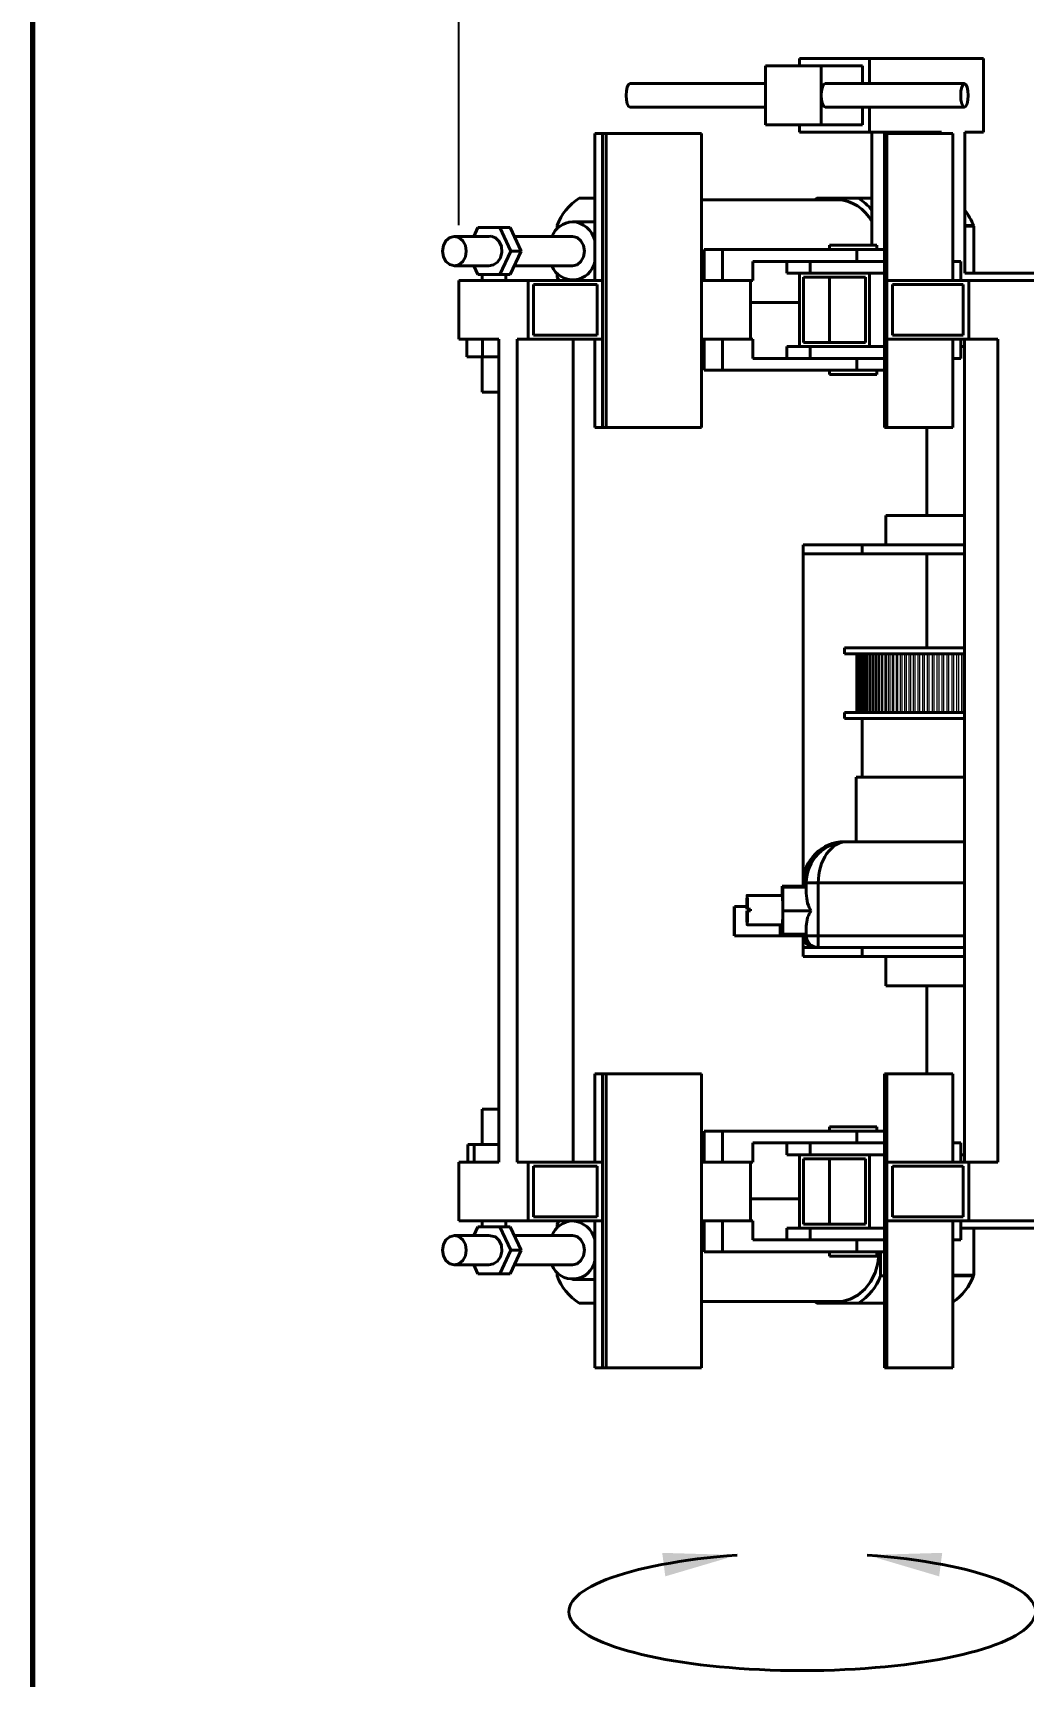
# Model space of a CAD drawing. Header units: millimetres. Extents: x 1065 to 3947, y -2666 to -625.
# Drawn here: x 1072.7 to 1225.3, y -2221.9 to -1968.5 of the extents above; entities that cross this region are included whole.
import ezdxf

# ---------------------------------------------------------------- set-up
doc = ezdxf.new("R2010")
doc.units = ezdxf.units.MM
doc.header["$PDSIZE"] = -1
doc.linetypes.add('ACAD_ISO10W100', pattern=[18, 12, -3, 0, -3])
doc.layers.get('Defpoints').update_dxf_attribs({"linetype": 'ACAD_ISO10W100'})
doc.layers.add('dddd', color=1, linetype='Continuous')
doc.layers.add('net dam', color=7, linetype='Continuous', lineweight=35)
doc.styles.get("Standard").update_dxf_attribs({"font": 'times_0.ttf'})
doc.dimstyles.new('ISO-25', dxfattribs={"dimtxt": 2.5, "dimasz": 2.5, "dimexe": 1.25, "dimexo": 0.625, "dimtad": 1, "dimtxsty": 'Standard', "dimcen": 2.5, "dimadec": 0, "dimazin": 0, "dimtfac": 1, "dimtmove": 0, "dimatfit": 3, "dimfxl": 1, "dimarcsym": 0})

# ---------------------------------------------------------------- blocks, each defined once
blk = doc.blocks.new('*D23')
at = {"color": 0, "lineweight": -2}
for p, q in [((1138.3, -1998.21), (1138.3, -1895.99)), ((1658.74, -1896.99), (1141.6, -1896.99)), ((1662.04, -1997.47), (1662.04, -1895.99))]:
    blk.add_line(p, q, dxfattribs=at)
at = {"color": 0}
for points in [[(1141.6, -1896.44), (1141.6, -1897.54), (1138.3, -1896.99)], [(1658.74, -1896.44), (1658.74, -1897.54), (1662.04, -1896.99)]]:
    blk.add_solid(points, dxfattribs=at)
at = {"layer": 'Defpoints', "color": 0}
for p in [(1138.3, -1896.99), (1138.3, -1999.21), (1662.04, -1998.47)]:
    blk.add_point(p, dxfattribs=at)
at = {"color": 0, "lineweight": 15, "insert": (1400.17, -1893.68), "char_height": 3.5, "attachment_point": 5}
blk.add_mtext('600', dxfattribs=at)

msp = doc.modelspace()

# ---------------------------------------------------------------- linework, layer by layer
at = {"color": 7, "linetype": 'Continuous', "lineweight": 40}
for p, q in [((1194.1654, -1973.6365), (1185.572, -1973.6365)), ((1185.572, -1973.6365), (1185.572, -1978.168)), ((1190.8333, -1972.5036), (1201.5749, -1972.5036)), ((1190.8333, -1973.6365), (1190.8333, -1972.5036)), ((1200.5007, -1973.6365), (1194.1654, -1973.6365)), ((1194.1654, -1978.168), (1194.1654, -1973.6365)), ((1200.5007, -1973.6365), (1200.5007, -1976.3554)), ((1201.5749, -1972.5036), (1201.5749, -1976.3554)), ((1201.5749, -1972.5036), (1219.1555, -1972.5036)), ((1219.1555, -1972.5036), (1219.1555, -1983.8324)), ((1185.572, -1976.3554), (1164.6647, -1976.3554)), ((1216.2246, -1976.3554), (1194.7413, -1976.3554)), ((1185.572, -1978.168), (1185.572, -1982.6995)), ((1194.1654, -1982.6995), (1194.1654, -1978.168)), ((1164.6647, -1979.9806), (1185.572, -1979.9806)), ((1194.7413, -1979.9806), (1216.2246, -1979.9806)), ((1200.5007, -1979.9806), (1200.5007, -1982.6995)), ((1201.5749, -1979.9806), (1201.5749, -1983.8324)), ((1159.2659, -1984.0589), (1159.2659, -2006.7164)), ((1159.2659, -1984.0589), (1160.4318, -1984.0589)), ((1160.4318, -1984.0589), (1160.4318, -2029.3739)), ((1160.4318, -1984.0589), (1161.0348, -1984.0589)), ((1161.0348, -1984.0589), (1161.0348, -2029.3739)), ((1175.7064, -1984.0589), (1161.0348, -1984.0589)), ((1175.7064, -1984.0589), (1175.7064, -2029.3739)), ((1185.572, -1982.6995), (1194.1654, -1982.6995)), ((1190.8333, -1983.8324), (1190.8333, -1982.6995)), ((1201.5749, -1983.8324), (1190.8333, -1983.8324)), ((1200.5007, -1982.6995), (1194.1654, -1982.6995)), ((1201.5749, -1983.8324), (1212.6761, -1983.8324)), ((1201.9345, -1983.8324), (1201.9345, -2001.2786)), ((1203.9185, -1984.0589), (1203.9185, -2029.3739)), ((1204.2789, -1984.0589), (1203.9185, -1984.0589)), ((1204.2789, -1984.0589), (1204.2789, -2029.3739)), ((1214.4566, -1984.0589), (1204.2789, -1984.0589)), ((1212.6761, -1983.8324), (1212.6761, -1984.0589)), ((1214.4566, -2006.7164), (1214.4566, -1984.0589)), ((1216.2758, -1983.8324), (1219.1555, -1983.8324)), ((1216.2758, -1983.8324), (1216.2758, -2005.5836)), ((1159.2659, -1994.0282), (1156.8791, -1994.0282)), ((1196.6772, -1994.2548), (1175.7064, -1994.2548)), ((1193.4738, -1994.0282), (1193.1193, -1994.2548)), ((1199.8806, -1994.0282), (1193.4738, -1994.0282)), ((1199.8806, -1994.0282), (1201.9345, -1994.0282)), ((1140.607, -1999.9192), (1141.2435, -1998.5597)), ((1141.2435, -1998.5597), (1144.6379, -1998.5597)), ((1146.229, -1998.5597), (1144.6379, -1998.5597)), ((1144.6379, -1998.5597), (1146.3351, -2002.1849)), ((1146.229, -1998.5597), (1147.9262, -2002.1849)), ((1153.4683, -1998.7234), (1153.4683, -1998.2345)), ((1159.2659, -1997.6534), (1155.8397, -1997.6534)), ((1216.2758, -1998.2345), (1217.6111, -1998.2345)), ((1216.2758, -1998.3332), (1217.6836, -1998.3332)), ((1217.6111, -1998.3332), (1217.6111, -1998.2345)), ((1217.6836, -2005.5836), (1217.6836, -1998.3332)), ((1142.9407, -1999.9192), (1137.6371, -1999.9192)), ((1155.8397, -1999.9192), (1146.8654, -1999.9192)), ((1195.4586, -2001.2786), (1195.4586, -2001.9584)), ((1195.4586, -2001.2786), (1202.709, -2001.2786)), ((1202.709, -2001.9584), (1202.709, -2001.2786)), ((1146.3351, -2002.1849), (1144.6379, -2005.8101)), ((1147.9262, -2002.1849), (1146.229, -2005.8101)), ((1147.9262, -2002.1849), (1146.3351, -2002.1849)), ((1176.1396, -2001.9584), (1176.1396, -2006.7164)), ((1176.1396, -2001.9584), (1178.9552, -2001.9584)), ((1178.9552, -2001.9584), (1178.9552, -2006.7164)), ((1178.9552, -2001.9584), (1199.6404, -2001.9584)), ((1183.6392, -2003.771), (1195.5613, -2003.771)), ((1183.6392, -2006.7164), (1183.6392, -2003.771)), ((1188.8492, -2003.771), (1188.8492, -2005.5836)), ((1192.4503, -2003.771), (1192.4503, -2005.5836)), ((1203.9185, -2003.771), (1195.5613, -2003.771)), ((1199.6404, -2001.9584), (1199.6404, -2003.771)), ((1199.6404, -2001.9584), (1203.9185, -2001.9584)), ((1215.6844, -2003.771), (1214.4566, -2003.771)), ((1215.6844, -2003.771), (1215.6844, -2006.7164)), ((1137.6371, -2004.4507), (1142.9407, -2004.4507)), ((1138.3027, -2015.7794), (1138.3027, -2006.7164)), ((1149.0017, -2006.7164), (1138.3027, -2006.7164)), ((1141.2435, -2005.8101), (1140.607, -2004.4507)), ((1141.9685, -2005.8101), (1141.2435, -2005.8101)), ((1141.9236, -2005.8101), (1141.9236, -2006.7164)), ((1143.9129, -2005.8101), (1141.9685, -2005.8101)), ((1144.6379, -2005.8101), (1143.9129, -2005.8101)), ((1146.229, -2005.8101), (1144.6379, -2005.8101)), ((1145.5488, -2006.7164), (1145.5488, -2005.8101)), ((1146.8654, -2004.4507), (1155.8397, -2004.4507)), ((1149.0017, -2015.7794), (1149.0017, -2006.7164)), ((1160.4318, -2006.7164), (1149.0017, -2006.7164)), ((1153.4683, -2006.1354), (1153.4683, -2005.6465)), ((1153.4683, -2006.1354), (1153.718, -2006.7164)), ((1160.4318, -2006.7164), (1160.4318, -2015.7794)), ((1175.7064, -2006.7164), (1178.9552, -2006.7164)), ((1178.9552, -2006.7164), (1183.6392, -2006.7164)), ((1183.2624, -2006.7164), (1183.2624, -2015.7794)), ((1190.8333, -2005.5836), (1188.8492, -2005.5836)), ((1191.6957, -2005.5836), (1190.8333, -2005.5836)), ((1190.8333, -2005.5836), (1190.8333, -2016.9123)), ((1191.4348, -2006.218), (1191.4348, -2016.2779)), ((1200.9734, -2006.218), (1191.4348, -2006.218)), ((1192.4503, -2005.5836), (1191.6957, -2005.5836)), ((1203.9185, -2005.5836), (1192.4503, -2005.5836)), ((1195.4586, -2006.218), (1195.4586, -2016.2779)), ((1200.9734, -2016.2779), (1200.9734, -2006.218)), ((1201.5749, -2016.9123), (1201.5749, -2005.5836)), ((1204.2789, -2006.7164), (1204.2789, -2015.7794)), ((1204.2789, -2006.7164), (1216.886, -2006.7164)), ((1216.2758, -2005.5836), (1231.812, -2005.5836)), ((1216.886, -2015.7794), (1216.886, -2006.7164)), ((1216.886, -2006.7164), (1245.2287, -2006.7164)), ((1159.6317, -2007.3508), (1149.8018, -2007.3508)), ((1149.8018, -2007.3508), (1149.8018, -2015.145)), ((1159.6317, -2015.145), (1159.6317, -2007.3508)), ((1205.1614, -2007.3508), (1216.0035, -2007.3508)), ((1205.1614, -2015.145), (1205.1614, -2007.3508)), ((1216.0035, -2007.3508), (1216.0035, -2015.145)), ((1183.2624, -2010.1151), (1190.8333, -2010.1151)), ((1144.4969, -2015.7794), (1138.3027, -2015.7794)), ((1139.5677, -2018.4983), (1139.5677, -2015.7794)), ((1141.9826, -2018.4983), (1141.9826, -2015.7794)), ((1144.4969, -2142.6614), (1144.4969, -2015.7794)), ((1147.3124, -2142.6614), (1147.3124, -2015.7794)), ((1149.0017, -2015.7794), (1147.3124, -2015.7794)), ((1160.4318, -2015.7794), (1149.0017, -2015.7794)), ((1149.8018, -2015.145), (1159.6317, -2015.145)), ((1155.927, -2142.6614), (1155.927, -2015.7794)), ((1159.2659, -2015.7794), (1159.2659, -2029.3739)), ((1175.7064, -2015.7794), (1178.9552, -2015.7794)), ((1176.1396, -2020.5375), (1176.1396, -2015.7794)), ((1178.9552, -2020.5375), (1178.9552, -2015.7794)), ((1178.9552, -2015.7794), (1183.6392, -2015.7794)), ((1183.6392, -2018.7249), (1183.6392, -2015.7794)), ((1188.8492, -2016.9123), (1188.8492, -2018.7249)), ((1188.8492, -2016.9123), (1190.8333, -2016.9123)), ((1190.8333, -2016.9123), (1191.6957, -2016.9123)), ((1191.4348, -2016.2779), (1200.9734, -2016.2779)), ((1191.6957, -2016.9123), (1192.4503, -2016.9123)), ((1192.4503, -2016.9123), (1203.9185, -2016.9123)), ((1192.4503, -2018.7249), (1192.4503, -2016.9123)), ((1204.2789, -2015.7794), (1216.886, -2015.7794)), ((1216.0035, -2015.145), (1205.1614, -2015.145)), ((1214.4566, -2029.3739), (1214.4566, -2015.7794)), ((1215.6844, -2018.7249), (1215.6844, -2015.7794)), ((1215.6844, -2016.9123), (1216.2127, -2016.9123)), ((1216.2127, -2015.7794), (1216.2127, -2142.6614)), ((1216.886, -2015.7794), (1221.3612, -2015.7794)), ((1221.3612, -2015.7794), (1221.3612, -2142.6614)), ((1141.9826, -2018.4983), (1139.5677, -2018.4983)), ((1141.9236, -2018.4983), (1141.9236, -2023.9361)), ((1144.4969, -2018.4983), (1141.9826, -2018.4983)), ((1195.5613, -2018.7249), (1183.6392, -2018.7249)), ((1203.9185, -2018.7249), (1195.5613, -2018.7249)), ((1199.6404, -2020.5375), (1199.6404, -2018.7249)), ((1215.6844, -2018.7249), (1214.4566, -2018.7249)), ((1176.1396, -2020.5375), (1178.9552, -2020.5375)), ((1178.9552, -2020.5375), (1199.6404, -2020.5375)), ((1195.4586, -2020.5375), (1195.4586, -2021.2172)), ((1195.4586, -2021.2172), (1202.709, -2021.2172)), ((1199.6404, -2020.5375), (1203.9185, -2020.5375)), ((1202.709, -2021.2172), (1202.709, -2020.5375)), ((1144.4969, -2023.9361), (1141.9236, -2023.9361)), ((1159.2659, -2029.3739), (1160.4318, -2029.3739)), ((1160.4318, -2029.3739), (1161.0348, -2029.3739)), ((1175.7064, -2029.3739), (1161.0348, -2029.3739)), ((1204.2789, -2029.3739), (1203.9185, -2029.3739)), ((1214.4566, -2029.3739), (1204.2789, -2029.3739)), ((1210.4332, -2029.3739), (1210.4332, -2042.9684)), ((1204.0891, -2042.9684), (1204.0891, -2047.4999)), ((1204.0891, -2042.9684), (1216.2127, -2042.9684)), ((1191.4009, -2048.8594), (1191.4009, -2047.4999)), ((1191.4009, -2047.4999), (1200.4639, -2047.4999)), ((1200.4639, -2048.8594), (1191.4009, -2048.8594)), ((1191.4009, -2100.1114), (1191.4009, -2048.8594)), ((1200.4639, -2047.4999), (1200.4639, -2048.8594)), ((1216.2127, -2047.4999), (1200.4639, -2047.4999)), ((1216.2127, -2048.8594), (1200.4639, -2048.8594)), ((1210.4332, -2048.8594), (1210.4332, -2063.3602)), ((1197.745, -2063.3602), (1197.745, -2064.2665)), ((1197.745, -2063.3602), (1216.2127, -2063.3602)), ((1197.745, -2064.2665), (1216.2127, -2064.2665)), ((1197.745, -2073.3295), (1197.745, -2074.2358)), ((1197.745, -2073.3295), (1216.2127, -2073.3295)), ((1197.745, -2074.2358), (1216.2127, -2074.2358)), ((1200.4639, -2074.2358), (1200.4639, -2083.2988)), ((1199.5576, -2083.2988), (1199.5576, -2093.2681)), ((1216.2127, -2083.2988), (1199.5576, -2083.2988)), ((1198.1192, -2093.2681), (1197.7476, -2093.2681)), ((1216.2127, -2093.2681), (1198.1192, -2093.2681)), ((1188.1328, -2101.5353), (1188.1486, -2100.1114)), ((1188.1486, -2100.1114), (1188.2232, -2100.2439)), ((1188.1486, -2100.1114), (1191.7732, -2100.1114)), ((1188.2232, -2100.2439), (1188.2584, -2103.9335)), ((1188.2232, -2100.2439), (1191.8478, -2100.2439)), ((1191.4009, -2099.6122), (1191.4009, -2100.1114)), ((1191.4045, -2099.6122), (1191.8569, -2099.6122)), ((1191.7732, -2100.1114), (1191.8478, -2100.2439)), ((1191.8478, -2100.2439), (1191.8569, -2101.1997)), ((1191.8569, -2099.6122), (1191.8569, -2101.1997)), ((1193.7016, -2099.6122), (1191.8569, -2099.6122)), ((1193.7016, -2107.7689), (1193.7016, -2099.6122)), ((1188.1838, -2101.5353), (1182.7469, -2101.5353)), ((1180.7651, -2107.7689), (1180.7651, -2103.2374)), ((1180.7809, -2103.2374), (1180.7809, -2107.7689)), ((1182.7066, -2103.682), (1182.7872, -2103.682)), ((1182.7872, -2103.9201), (1182.7066, -2103.9201)), ((1183.2403, -2103.682), (1182.7872, -2103.682)), ((1182.7872, -2103.9201), (1183.2403, -2103.9201)), ((1188.2584, -2103.9335), (1188.2191, -2107.4907)), ((1188.2584, -2103.9335), (1192.6282, -2103.9335)), ((1182.7469, -2106.0668), (1188.1838, -2106.0668)), ((1187.8303, -2107.7689), (1187.8303, -2106.0668)), ((1187.8303, -2107.7689), (1191.7277, -2107.7689)), ((1188.1445, -2107.3582), (1188.1321, -2106.0668)), ((1188.2191, -2107.4907), (1188.1445, -2107.3582)), ((1188.2191, -2107.4907), (1191.8437, -2107.4907)), ((1191.4009, -2109.5815), (1191.4009, -2107.7689)), ((1191.7277, -2107.4907), (1191.7277, -2107.7689)), ((1191.8569, -2107.7689), (1191.7277, -2107.7689)), ((1191.8569, -2106.2951), (1191.8437, -2107.4907)), ((1191.8569, -2106.2951), (1191.8569, -2107.7689)), ((1193.7016, -2107.7689), (1191.8569, -2107.7689)), ((1191.4009, -2110.9409), (1191.4009, -2109.5815)), ((1191.4009, -2109.5815), (1193.4076, -2109.5815)), ((1193.4076, -2109.5815), (1193.6692, -2109.5815)), ((1193.6692, -2109.5815), (1216.2127, -2109.5815)), ((1200.4639, -2109.5815), (1200.4639, -2110.9409)), ((1200.4639, -2110.9409), (1191.4009, -2110.9409)), ((1216.2127, -2110.9409), (1200.4639, -2110.9409)), ((1204.0891, -2110.9409), (1204.0891, -2115.4724)), ((1204.0891, -2115.4724), (1216.2127, -2115.4724)), ((1210.4332, -2115.4724), (1210.4332, -2129.0669)), ((1159.2659, -2129.0669), (1159.2659, -2142.6614)), ((1159.2659, -2129.0669), (1160.4318, -2129.0669)), ((1160.4318, -2174.3819), (1160.4318, -2129.0669)), ((1160.4318, -2129.0669), (1161.0348, -2129.0669)), ((1161.0348, -2174.3819), (1161.0348, -2129.0669)), ((1175.7064, -2129.0669), (1161.0348, -2129.0669)), ((1175.7064, -2174.3819), (1175.7064, -2129.0669)), ((1203.9185, -2174.3819), (1203.9185, -2129.0669)), ((1204.2789, -2129.0669), (1203.9185, -2129.0669)), ((1204.2789, -2174.3819), (1204.2789, -2129.0669)), ((1214.4566, -2129.0669), (1204.2789, -2129.0669)), ((1214.4566, -2142.6614), (1214.4566, -2129.0669)), ((1141.9236, -2134.5047), (1141.9236, -2139.9425)), ((1141.9236, -2134.5047), (1144.4969, -2134.5047)), ((1176.1396, -2137.9033), (1176.1396, -2142.6614)), ((1176.1396, -2137.9033), (1178.9552, -2137.9033)), ((1178.9552, -2137.9033), (1178.9552, -2142.6614)), ((1178.9552, -2137.9033), (1199.6404, -2137.9033)), ((1195.4586, -2137.2236), (1195.4586, -2137.9033)), ((1202.5211, -2137.2236), (1195.4586, -2137.2236)), ((1199.6404, -2137.9033), (1199.6404, -2139.7159)), ((1199.6404, -2137.9033), (1203.9185, -2137.9033)), ((1202.709, -2137.2236), (1202.5211, -2137.2236)), ((1202.709, -2137.9033), (1202.709, -2137.2236)), ((1139.7303, -2139.9425), (1139.7303, -2142.6614)), ((1139.7303, -2139.9425), (1140.6814, -2139.9425)), ((1140.6814, -2139.9425), (1140.6814, -2142.6614)), ((1140.6814, -2139.9425), (1144.4969, -2139.9425)), ((1183.6392, -2139.7159), (1183.6392, -2142.6614)), ((1195.5613, -2139.7159), (1183.6392, -2139.7159)), ((1188.8492, -2139.7159), (1188.8492, -2141.5286)), ((1192.4503, -2139.7159), (1192.4503, -2141.5286)), ((1203.9185, -2139.7159), (1195.5613, -2139.7159)), ((1215.6844, -2139.7159), (1214.4566, -2139.7159)), ((1215.6844, -2139.7159), (1215.6844, -2142.6614)), ((1138.3027, -2142.6614), (1138.3027, -2151.7244)), ((1144.4969, -2142.6614), (1138.3027, -2142.6614)), ((1149.0017, -2142.6614), (1147.3124, -2142.6614)), ((1149.0017, -2142.6614), (1149.0017, -2151.7244)), ((1160.4318, -2142.6614), (1149.0017, -2142.6614)), ((1149.8018, -2143.2958), (1159.6317, -2143.2958)), ((1149.8018, -2151.09), (1149.8018, -2143.2958)), ((1159.6317, -2143.2958), (1159.6317, -2151.09)), ((1160.4318, -2151.7244), (1160.4318, -2142.6614)), ((1175.7064, -2142.6614), (1178.9552, -2142.6614)), ((1178.9552, -2142.6614), (1183.6392, -2142.6614)), ((1183.2624, -2151.7244), (1183.2624, -2142.6614)), ((1188.8492, -2141.5286), (1190.8333, -2141.5286)), ((1190.8333, -2141.5286), (1191.6957, -2141.5286)), ((1190.8333, -2152.8573), (1190.8333, -2141.5286)), ((1191.4348, -2142.163), (1200.9734, -2142.163)), ((1191.4348, -2152.2229), (1191.4348, -2142.163)), ((1191.6957, -2141.5286), (1192.4503, -2141.5286)), ((1192.4503, -2141.5286), (1203.9185, -2141.5286)), ((1195.4586, -2142.163), (1195.4586, -2152.2229)), ((1200.9734, -2142.163), (1200.9734, -2152.2229)), ((1201.5749, -2141.5286), (1201.5749, -2152.8573)), ((1204.2789, -2151.7244), (1204.2789, -2142.6614)), ((1204.2789, -2142.6614), (1216.886, -2142.6614)), ((1216.0035, -2143.2958), (1205.1614, -2143.2958)), ((1205.1614, -2143.2958), (1205.1614, -2151.09)), ((1215.6844, -2141.5286), (1216.2127, -2141.5286)), ((1216.0035, -2151.09), (1216.0035, -2143.2958)), ((1216.886, -2142.6614), (1216.886, -2151.7244)), ((1216.886, -2142.6614), (1221.3612, -2142.6614)), ((1190.8333, -2148.3258), (1183.2624, -2148.3258)), ((1159.6317, -2151.09), (1149.8018, -2151.09)), ((1205.1614, -2151.09), (1216.0035, -2151.09)), ((1149.0017, -2151.7244), (1138.3027, -2151.7244)), ((1141.2435, -2152.6307), (1140.607, -2153.9902)), ((1141.9685, -2152.6307), (1141.2435, -2152.6307)), ((1141.9236, -2151.7244), (1141.9236, -2152.6307)), ((1141.9685, -2152.6307), (1143.9129, -2152.6307)), ((1144.6379, -2152.6307), (1143.9129, -2152.6307)), ((1146.3351, -2156.2559), (1144.6379, -2152.6307)), ((1144.6379, -2152.6307), (1146.229, -2152.6307)), ((1145.5488, -2152.6307), (1145.5488, -2151.7244)), ((1147.9262, -2156.2559), (1146.229, -2152.6307)), ((1160.4318, -2151.7244), (1149.0017, -2151.7244)), ((1153.718, -2151.7244), (1153.4683, -2152.3055)), ((1153.4683, -2152.7944), (1153.4683, -2152.3055)), ((1159.2659, -2151.7244), (1159.2659, -2174.3819)), ((1175.7064, -2151.7244), (1178.9552, -2151.7244)), ((1176.1396, -2156.4825), (1176.1396, -2151.7244)), ((1178.9552, -2156.4825), (1178.9552, -2151.7244)), ((1178.9552, -2151.7244), (1183.6392, -2151.7244)), ((1183.6392, -2151.7244), (1183.6392, -2154.6699)), ((1188.8492, -2152.8573), (1188.8492, -2154.6699)), ((1190.8333, -2152.8573), (1188.8492, -2152.8573)), ((1191.6957, -2152.8573), (1190.8333, -2152.8573)), ((1200.9734, -2152.2229), (1191.4348, -2152.2229)), ((1192.4503, -2152.8573), (1191.6957, -2152.8573)), ((1192.4503, -2154.6699), (1192.4503, -2152.8573)), ((1203.9185, -2152.8573), (1192.4503, -2152.8573)), ((1204.2789, -2151.7244), (1216.886, -2151.7244)), ((1214.4566, -2174.3819), (1214.4566, -2151.7244)), ((1215.6844, -2154.6699), (1215.6844, -2151.7244)), ((1215.6844, -2152.8573), (1231.812, -2152.8573)), ((1216.886, -2151.7244), (1245.2287, -2151.7244)), ((1217.6836, -2160.1077), (1217.6836, -2152.8573)), ((1142.9407, -2153.9902), (1137.6371, -2153.9902)), ((1144.6379, -2159.8811), (1146.3351, -2156.2559)), ((1146.229, -2159.8811), (1147.9262, -2156.2559)), ((1146.3351, -2156.2559), (1147.9262, -2156.2559)), ((1155.8397, -2153.9902), (1146.8654, -2153.9902)), ((1183.6392, -2154.6699), (1195.5613, -2154.6699)), ((1203.9185, -2154.6699), (1195.5613, -2154.6699)), ((1199.6404, -2156.4825), (1199.6404, -2154.6699)), ((1215.6844, -2154.6699), (1214.4566, -2154.6699)), ((1137.6371, -2158.5217), (1142.9407, -2158.5217)), ((1140.607, -2158.5217), (1141.2435, -2159.8811)), ((1146.8654, -2158.5217), (1155.8397, -2158.5217)), ((1176.1396, -2156.4825), (1178.9552, -2156.4825)), ((1178.9552, -2156.4825), (1199.6404, -2156.4825)), ((1195.4586, -2156.4825), (1195.4586, -2157.1622)), ((1202.5211, -2157.1622), (1195.4586, -2157.1622)), ((1199.6404, -2156.4825), (1203.9185, -2156.4825)), ((1202.709, -2157.1622), (1202.5211, -2157.1622)), ((1202.709, -2157.1622), (1202.709, -2156.4825)), ((1203.2914, -2160.2064), (1203.2914, -2156.4825)), ((1141.2435, -2159.8811), (1144.6379, -2159.8811)), ((1144.6379, -2159.8811), (1146.229, -2159.8811)), ((1153.4683, -2160.2064), (1153.4683, -2159.7175)), ((1155.8397, -2160.7874), (1159.2659, -2160.7874)), ((1203.2914, -2160.2064), (1203.9185, -2160.2064)), ((1214.4566, -2160.1077), (1217.6836, -2160.1077)), ((1214.4566, -2160.2064), (1217.6111, -2160.2064)), ((1217.6111, -2160.2064), (1217.6111, -2160.1077)), ((1159.2659, -2164.4126), (1156.8791, -2164.4126)), ((1175.7064, -2164.1861), (1196.6772, -2164.1861)), ((1193.1193, -2164.1861), (1193.4738, -2164.4126)), ((1199.8806, -2164.4126), (1193.4738, -2164.4126)), ((1199.8806, -2164.4126), (1203.9185, -2164.4126)), ((1159.2659, -2174.3819), (1160.4318, -2174.3819)), ((1160.4318, -2174.3819), (1161.0348, -2174.3819)), ((1175.7064, -2174.3819), (1161.0348, -2174.3819)), ((1204.2789, -2174.3819), (1203.9185, -2174.3819)), ((1214.4566, -2174.3819), (1204.2789, -2174.3819))]:
    msp.add_line(p, q, dxfattribs=at)
at = {"color": 7, "linetype": 'Continuous', "lineweight": 15}
for p, q in [((1199.5598, -2073.3295), (1199.5598, -2064.2665)), ((1199.5653, -2064.2665), (1199.5653, -2073.3295)), ((1199.5931, -2073.3295), (1199.5931, -2064.2665)), ((1199.6098, -2064.2665), (1199.6098, -2073.3295)), ((1199.6661, -2073.3295), (1199.6661, -2064.2665)), ((1199.694, -2064.2665), (1199.694, -2073.3295)), ((1199.7785, -2073.3295), (1199.7785, -2064.2665)), ((1199.8175, -2064.2665), (1199.8175, -2073.3295)), ((1199.93, -2073.3295), (1199.93, -2064.2665)), ((1199.9801, -2064.2665), (1199.9801, -2073.3295)), ((1200.1203, -2073.3295), (1200.1203, -2064.2665)), ((1200.1812, -2064.2665), (1200.1812, -2073.3295)), ((1200.3487, -2073.3295), (1200.3487, -2064.2665)), ((1200.4204, -2064.2665), (1200.4204, -2073.3295)), ((1200.6147, -2073.3295), (1200.6147, -2064.2665)), ((1200.697, -2064.2665), (1200.697, -2073.3295)), ((1200.9176, -2073.3295), (1200.9176, -2064.2665)), ((1201.0102, -2064.2665), (1201.0102, -2073.3295)), ((1201.2565, -2073.3295), (1201.2565, -2064.2665)), ((1201.3591, -2064.2665), (1201.3591, -2073.3295)), ((1201.6305, -2073.3295), (1201.6305, -2064.2665)), ((1201.7429, -2064.2665), (1201.7429, -2073.3295)), ((1202.0386, -2073.3295), (1202.0386, -2064.2665)), ((1202.1604, -2064.2665), (1202.1604, -2073.3295)), ((1202.4796, -2073.3295), (1202.4796, -2064.2665)), ((1202.6106, -2064.2665), (1202.6106, -2073.3295)), ((1202.9523, -2073.3295), (1202.9523, -2064.2665)), ((1203.0921, -2064.2665), (1203.0921, -2073.3295)), ((1203.4555, -2073.3295), (1203.4555, -2064.2665)), ((1203.6036, -2064.2665), (1203.6036, -2073.3295)), ((1203.9877, -2073.3295), (1203.9877, -2064.2665)), ((1204.1439, -2064.2665), (1204.1439, -2073.3295)), ((1204.5476, -2073.3295), (1204.5476, -2064.2665)), ((1204.7113, -2064.2665), (1204.7113, -2073.3295)), ((1205.1335, -2073.3295), (1205.1335, -2064.2665)), ((1205.3043, -2064.2665), (1205.3043, -2073.3295)), ((1205.7439, -2073.3295), (1205.7439, -2064.2665)), ((1205.9213, -2064.2665), (1205.9213, -2073.3295)), ((1206.377, -2073.3295), (1206.377, -2064.2665)), ((1206.5606, -2064.2665), (1206.5606, -2073.3295)), ((1207.0312, -2073.3295), (1207.0312, -2064.2665)), ((1207.2205, -2064.2665), (1207.2205, -2073.3295)), ((1207.7047, -2073.3295), (1207.7047, -2064.2665)), ((1207.8991, -2064.2665), (1207.8991, -2073.3295)), ((1208.3956, -2073.3295), (1208.3956, -2064.2665)), ((1208.5946, -2064.2665), (1208.5946, -2073.3295)), ((1209.102, -2073.3295), (1209.102, -2064.2665)), ((1209.305, -2064.2665), (1209.305, -2073.3295)), ((1209.822, -2073.3295), (1209.822, -2064.2665)), ((1210.0285, -2064.2665), (1210.0285, -2073.3295)), ((1210.5536, -2073.3295), (1210.5536, -2064.2665)), ((1210.7631, -2064.2665), (1210.7631, -2073.3295)), ((1211.2948, -2073.3295), (1211.2948, -2064.2665)), ((1211.5067, -2064.2665), (1211.5067, -2073.3295)), ((1212.0436, -2073.3295), (1212.0436, -2064.2665)), ((1212.2572, -2064.2665), (1212.2572, -2073.3295)), ((1212.7979, -2073.3295), (1212.7979, -2064.2665)), ((1213.0127, -2064.2665), (1213.0127, -2073.3295)), ((1213.5557, -2073.3295), (1213.5557, -2064.2665)), ((1213.7711, -2064.2665), (1213.7711, -2073.3295)), ((1214.3149, -2073.3295), (1214.3149, -2064.2665)), ((1214.5303, -2064.2665), (1214.5303, -2073.3295)), ((1215.0733, -2073.3295), (1215.0733, -2064.2665)), ((1215.2881, -2064.2665), (1215.2881, -2073.3295)), ((1215.829, -2073.3295), (1215.829, -2064.2665)), ((1216.0426, -2064.2665), (1216.0426, -2073.3295))]:
    msp.add_line(p, q, dxfattribs=at)
at = {"color": 8, "linetype": 'Continuous', "lineweight": 40}
for p, q in [((1191.4009, -2099.6122), (1191.4045, -2099.6122)), ((1191.4045, -2100.1114), (1191.4045, -2099.6122)), ((1193.7016, -2099.6122), (1216.2127, -2099.6122)), ((1216.2127, -2107.7689), (1193.7016, -2107.7689))]:
    msp.add_line(p, q, dxfattribs=at)
at = {"color": 7, "linetype": 'Continuous', "lineweight": 40, "flags": 128}
for points in [[(1164.6647, -1976.3554), (1164.4443, -1976.4934), (1164.2574, -1976.8863), (1164.1326, -1977.4743), (1164.0887, -1978.168), (1164.1326, -1978.8616), (1164.2574, -1979.4497), (1164.4443, -1979.8426), (1164.6647, -1979.9806)], [(1194.1654, -1978.168), (1194.2092, -1977.4743), (1194.3341, -1976.8863), (1194.5209, -1976.4934), (1194.7413, -1976.3554)], [(1216.8005, -1978.168), (1216.7567, -1977.4743), (1216.6319, -1976.8863), (1216.445, -1976.4934), (1216.2246, -1976.3554), (1216.0042, -1976.4934), (1215.8174, -1976.8863), (1215.6925, -1977.4743), (1215.6487, -1978.168), (1215.6925, -1978.8616), (1215.8174, -1979.4497), (1216.0042, -1979.8426), (1216.2246, -1979.9806), (1216.445, -1979.8426), (1216.6319, -1979.4497), (1216.7567, -1978.8616), (1216.8005, -1978.168)], [(1194.7413, -1979.9806), (1194.5209, -1979.8426), (1194.3341, -1979.4497), (1194.2092, -1978.8616), (1194.1654, -1978.168)], [(1138.3454, -2000.0943), (1137.6427, -1999.9192), (1136.9392, -2000.089), (1136.3419, -2000.5779), (1135.9418, -2001.3115), (1135.7998, -2002.178), (1135.9375, -2003.0456), (1136.334, -2003.7822), (1136.9288, -2004.2756), (1137.6315, -2004.4507), (1138.335, -2004.2808), (1138.9323, -2003.7919), (1139.3324, -2003.0584), (1139.4744, -2002.1919), (1139.3367, -2001.3243), (1138.9402, -2000.5877), (1138.3454, -2000.0943)], [(1142.9341, -2004.4507), (1143.6475, -2004.2996), (1144.2801, -2003.8836), (1144.7353, -2003.2007), (1144.944, -2002.3549), (1144.8744, -2001.4751), (1144.537, -2000.695), (1143.9832, -2000.1336), (1143.2974, -1999.8762)], [(1143.2974, -1999.8762), (1142.9407, -1999.9192)], [(1155.8397, -2004.4507), (1156.5428, -2004.2782), (1157.1389, -2003.7871), (1157.5371, -2003.052), (1157.677, -2002.1849), (1157.5371, -2001.3179), (1157.1389, -2000.5828), (1156.5428, -2000.0916), (1155.8397, -1999.9192)], [(1182.7066, -2103.682), (1182.7102, -2102.8522), (1182.7191, -2102.1574), (1182.7319, -2101.6966), (1182.7469, -2101.5353), (1182.7619, -2101.6966), (1182.7747, -2102.1574), (1182.7836, -2102.8522), (1182.7872, -2103.682)], [(1182.7872, -2103.9201), (1182.7836, -2104.7499), (1182.7747, -2105.4447), (1182.7619, -2105.9056), (1182.7469, -2106.0668), (1182.7319, -2105.9056), (1182.7191, -2105.4447), (1182.7102, -2104.7499), (1182.7066, -2103.9201)], [(1138.3454, -2158.3466), (1137.6427, -2158.5217), (1136.9392, -2158.3518), (1136.3419, -2157.8629), (1135.9418, -2157.1294), (1135.7998, -2156.2629), (1135.9375, -2155.3953), (1136.334, -2154.6587), (1136.9288, -2154.1653), (1137.6315, -2153.9902), (1138.335, -2154.16), (1138.9323, -2154.6489), (1139.3324, -2155.3825), (1139.4744, -2156.249), (1139.3367, -2157.1166), (1138.9402, -2157.8531), (1138.3454, -2158.3466)], [(1142.9407, -2158.5217), (1143.6542, -2158.3706), (1144.2867, -2157.9546), (1144.742, -2157.2717), (1144.9507, -2156.4259), (1144.881, -2155.5461), (1144.5436, -2154.766), (1143.9899, -2154.2046), (1142.9407, -2153.9902)], [(1155.8397, -2158.5217), (1156.5428, -2158.3492), (1157.1389, -2157.8581), (1157.5371, -2157.123), (1157.677, -2156.2559), (1157.5371, -2155.3889), (1157.1389, -2154.6538), (1156.5428, -2154.1626), (1155.8397, -2153.9902)], [(1196.6772, -2164.1861), (1197.3278, -2164.1454), (1198.6022, -2163.8224), (1199.7979, -2163.1896), (1200.8658, -2162.273), (1201.7623, -2161.11), (1202.4505, -2159.7483), (1202.9024, -2158.2436), (1203.0994, -2156.6576), (1203.1051, -2156.4825)]]:
    msp.add_lwpolyline(points, dxfattribs=at)
at = {"color": 7, "linetype": 'Continuous', "lineweight": 40}
for centre, radius, start, end in [((1161.3608, -2001.1484), 8.4132, 122.187553, 159.7355), ((1196.4268, -2000.4366), 6.1869, 27.098528, 87.680253), ((1195.9054, -2000.5732), 7.6576, 38.062503, 58.726377), ((1208.9232, -2001.6047), 9.3187, 21.2024, 37.906192), ((1156.03, -2001.2884), 3.6399, 92.997035, 157.903969), ((1155.5614, -2001.4581), 3.8148, 13.81469, 85.817123), ((1155.8698, -2003.17), 3.4582, 201.735661, 349.120967), ((1197.745, -2099.6122), 6.3441, 90, 180), ((1197.7481, -2099.6117), 6.3436, 90.004524, 180.004563), ((1145.5525, -2103.8011), 42.6915, 356.957738, 3.042262), ((1309.4331, -2103.8011), 126.2736, 179.94599, 180.05401), ((1069.4548, -2103.8011), 113.7855, 359.940062, 0.059938), ((1193.2135, -2107.7689), 1.8126, 180, 270), ((1193.2169, -2107.769), 1.8124, 179.99568, 269.995995), ((1193.6694, -2107.769), 1.8124, 179.995255, 269.99642), ((1168.2628, -2108.2219), 25.4428, 356.936885, 1.020225), ((1156.03, -2155.3594), 3.6399, 92.997274, 157.904376), ((1155.5614, -2155.5291), 3.8149, 13.815675, 85.816138), ((1155.8698, -2157.241), 3.4582, 201.735905, 349.120723), ((1161.361, -2157.2923), 8.4135, 200.264928, 237.811839), ((1195.3988, -2157.2924), 8.4134, 302.187972, 339.735261), ((1209.6586, -2157.2579), 8.4815, 304.451274, 339.656855)]:
    msp.add_arc(centre, radius, start, end, dxfattribs=at)
for centre, major_axis, ratio, start_param, end_param in [((1198.1192, -2099.6122), (0, 6.3441), 0.98710557, 0, 1.57079633), ((1198.1192, -2099.6122), (0, 6.3441), 0.69634252, 0, 1.57079633), ((1193.6692, -2101.1997), (-0.0453, 3.3823), 0.53574203, 1.56361646, 2.50478135), ((1193.6692, -2106.2951), (0.0525, 2.9217), 0.62012648, 0.64077713, 1.58194201), ((1191.2307, -2211.9892), (-35.9585, 0), 0.25273155, 4.99420263, 10.71376064)]:
    msp.add_ellipse(centre, major_axis=major_axis, ratio=ratio, start_param=start_param, end_param=end_param, dxfattribs=at)
for points, knots in [([(1182.7086, -2103.2374), (1182.5545, -2103.2374), (1182.0528, -2103.2374), (1181.4516, -2103.2374), (1180.9443, -2103.2374), (1180.8353, -2103.2374), (1180.7809, -2103.2374)], [0, 0, 0, 0, 0.14387799, 0.46847729, 0.7347123, 1, 1, 1, 1]), ([(1187.8303, -2107.7689), (1187.098, -2107.7689), (1185.5709, -2107.7689), (1183.6476, -2107.7689), (1182.2227, -2107.7689), (1181.4473, -2107.7689), (1180.9453, -2107.7689), (1180.8356, -2107.7689), (1180.7809, -2107.7689)], [0, 0, 0, 0, 0.25151737, 0.52451392, 0.65582836, 0.7863213, 0.89335106, 1, 1, 1, 1])]:
    msp.add_open_spline(points, degree=3, knots=knots, dxfattribs=at)
at = {"color": 7, "linetype": 'Continuous', "lineweight": 0}
for points in [[(1181.2307, -2203.2598), (1170.1319, -2206.5468), (1169.6604, -2202.9197)], [(1201.2307, -2203.2598), (1212.3296, -2206.5468), (1212.8011, -2202.9197)]]:
    msp.add_solid(points, dxfattribs=at)
at = {"layer": 'dddd', "lineweight": 70}
msp.add_line((1072.6932, -2665.6351), (1072.6932, -1824.6351), dxfattribs=at)
at = {"layer": 'net dam', "color": 7, "lineweight": 60}
msp.add_lwpolyline([(1072.6932, -2665.6351), (1072.6932, -1824.6351), (2261.6932, -1824.6351), (2261.6932, -2665.6351), (1072.6932, -2665.6351)], close=True, dxfattribs=at)

# ---------------------------------------------------------------- dimensions: what is measured, and where the dimension line sits
at = {"color": 1, "lineweight": 15}
dim = msp.add_linear_dim(base=(1138.3027, -1896.9884), p1=(1662.0382, -1998.4673), p2=(1138.3027, -1999.2063), text='600', dimstyle='ISO-25', override={"dimtxt": 3.5, "dimasz": 3.302, "dimexe": 1, "dimexo": 1, "dimgap": 1.524, "dimtih": 1, "dimtoh": 1, "dimlfac": 5, "dimzin": 0, "dimadec": 2, "dimtzin": 0}, dxfattribs=at)
dim.commit()
dim.dimension.update_dxf_attribs({"geometry": '*D23', "text_midpoint": (1400.1705, -1893.6841)})

doc.saveas('drawing.dxf')
